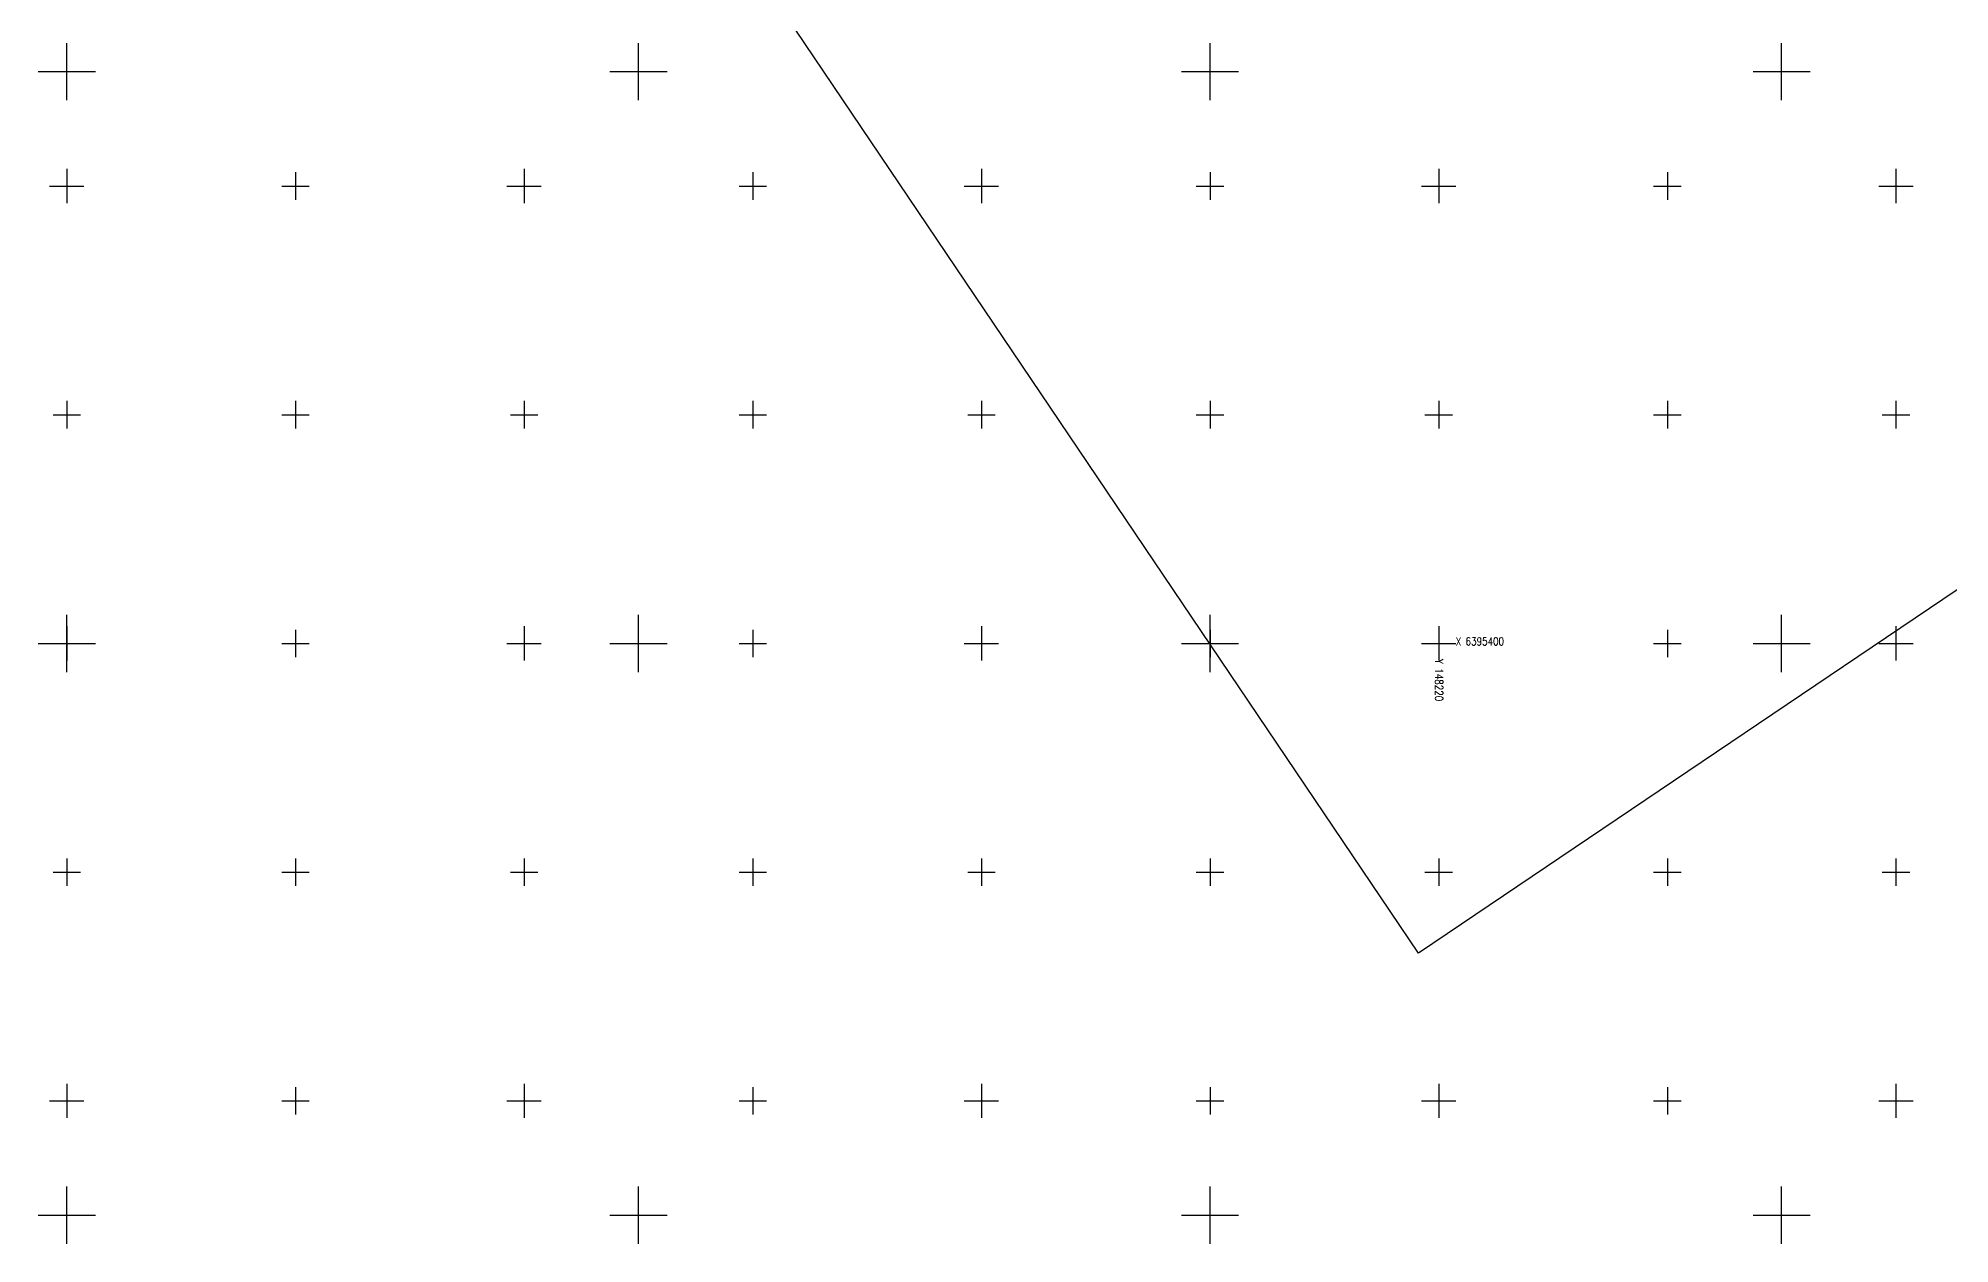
# Model space of a CAD drawing. Header units: metres. Extents: x 148098 to 148422, y 6395348 to 6395621.
# Drawn here: x 148097.5 to 148264.7, y 6395347.5 to 6395452.9 of the extents above; entities that cross this region are included whole.
import ezdxf

# ---------------------------------------------------------------- set-up
doc = ezdxf.new("R2010")
doc.units = ezdxf.units.M
for name, color, linetype in [('M-KRYSS-200', 1, 'Continuous'), ('M-KRYSS-400', 1, 'Continuous'), ('M-KRYSS-500', 1, 'Continuous')]:
    doc.layers.add(name, color=color, linetype=linetype)
doc.layers.add('M-RUTA-200', color=7, linetype='Continuous', plot=False)
doc.styles.add('SIMPLEX8', font='simplex.shx', dxfattribs={"width": 0.8})

msp = doc.modelspace()

# ---------------------------------------------------------------- linework, layer by layer
at = {"layer": 'M-KRYSS-200'}
for p, q in [((148098.8, 6395440), (148101.2, 6395440)), ((148098.8, 6395440), (148101.2, 6395440)), ((148100, 6395441.2), (148100, 6395438.8)), ((148100, 6395441.2), (148100, 6395438.8)), ((148118.8, 6395440), (148121.2, 6395440)), ((148120, 6395441.2), (148120, 6395438.8)), ((148138.8, 6395440), (148141.2, 6395440)), ((148138.8, 6395440), (148141.2, 6395440)), ((148140, 6395441.2), (148140, 6395438.8)), ((148140, 6395441.2), (148140, 6395438.8)), ((148158.8, 6395440), (148161.2, 6395440)), ((148160, 6395441.2), (148160, 6395438.8)), ((148178.8, 6395440), (148181.2, 6395440)), ((148180, 6395441.2), (148180, 6395438.8)), ((148198.8, 6395440), (148201.2, 6395440)), ((148200, 6395441.2), (148200, 6395438.8)), ((148218.8, 6395440), (148221.2, 6395440)), ((148220, 6395441.2), (148220, 6395438.8)), ((148238.8, 6395440), (148241.2, 6395440)), ((148240, 6395441.2), (148240, 6395438.8)), ((148258.8, 6395440), (148261.2, 6395440)), ((148260, 6395441.2), (148260, 6395438.8)), ((148098.8, 6395420), (148101.2, 6395420)), ((148100, 6395421.2), (148100, 6395418.8)), ((148118.8, 6395420), (148121.2, 6395420)), ((148120, 6395421.2), (148120, 6395418.8)), ((148138.8, 6395420), (148141.2, 6395420)), ((148140, 6395421.2), (148140, 6395418.8)), ((148158.8, 6395420), (148161.2, 6395420)), ((148160, 6395421.2), (148160, 6395418.8)), ((148178.8, 6395420), (148181.2, 6395420)), ((148180, 6395421.2), (148180, 6395418.8)), ((148198.8, 6395420), (148201.2, 6395420)), ((148200, 6395421.2), (148200, 6395418.8)), ((148218.8, 6395420), (148221.2, 6395420)), ((148220, 6395421.2), (148220, 6395418.8)), ((148238.8, 6395420), (148241.2, 6395420)), ((148240, 6395421.2), (148240, 6395418.8)), ((148258.8, 6395420), (148261.2, 6395420)), ((148260, 6395421.2), (148260, 6395418.8)), ((148098.8, 6395400), (148101.2, 6395400)), ((148100, 6395401.2), (148100, 6395398.8)), ((148118.8, 6395400), (148121.2, 6395400)), ((148120, 6395401.2), (148120, 6395398.8)), ((148138.8, 6395400), (148141.2, 6395400)), ((148140, 6395401.2), (148140, 6395398.8)), ((148158.8, 6395400), (148161.2, 6395400)), ((148160, 6395401.2), (148160, 6395398.8)), ((148178.8, 6395400), (148181.2, 6395400)), ((148180, 6395401.2), (148180, 6395398.8)), ((148198.8, 6395400), (148201.2, 6395400)), ((148200, 6395401.2), (148200, 6395398.8)), ((148218.8, 6395400), (148221.2, 6395400)), ((148220, 6395401.2), (148220, 6395398.8)), ((148238.8, 6395400), (148241.2, 6395400)), ((148240, 6395401.2), (148240, 6395398.8)), ((148258.8, 6395400), (148261.2, 6395400)), ((148260, 6395401.2), (148260, 6395398.8)), ((148098.8, 6395380), (148101.2, 6395380)), ((148100, 6395381.2), (148100, 6395378.8)), ((148118.8, 6395380), (148121.2, 6395380)), ((148120, 6395381.2), (148120, 6395378.8)), ((148138.8, 6395380), (148141.2, 6395380)), ((148140, 6395381.2), (148140, 6395378.8)), ((148158.8, 6395380), (148161.2, 6395380)), ((148160, 6395381.2), (148160, 6395378.8)), ((148178.8, 6395380), (148181.2, 6395380)), ((148180, 6395381.2), (148180, 6395378.8)), ((148198.8, 6395380), (148201.2, 6395380)), ((148200, 6395381.2), (148200, 6395378.8)), ((148218.8, 6395380), (148221.2, 6395380)), ((148220, 6395381.2), (148220, 6395378.8)), ((148238.8, 6395380), (148241.2, 6395380)), ((148240, 6395381.2), (148240, 6395378.8)), ((148258.8, 6395380), (148261.2, 6395380)), ((148260, 6395381.2), (148260, 6395378.8)), ((148100, 6395361.2), (148100, 6395358.8)), ((148120, 6395361.2), (148120, 6395358.8)), ((148140, 6395361.2), (148140, 6395358.8)), ((148160, 6395361.2), (148160, 6395358.8)), ((148180, 6395361.2), (148180, 6395358.8)), ((148200, 6395361.2), (148200, 6395358.8)), ((148220, 6395361.2), (148220, 6395358.8)), ((148240, 6395361.2), (148240, 6395358.8)), ((148260, 6395361.2), (148260, 6395358.8)), ((148098.8, 6395360), (148101.2, 6395360)), ((148118.8, 6395360), (148121.2, 6395360)), ((148138.8, 6395360), (148141.2, 6395360)), ((148158.8, 6395360), (148161.2, 6395360)), ((148178.8, 6395360), (148181.2, 6395360)), ((148198.8, 6395360), (148201.2, 6395360)), ((148218.8, 6395360), (148221.2, 6395360)), ((148238.8, 6395360), (148241.2, 6395360)), ((148258.8, 6395360), (148261.2, 6395360))]:
    msp.add_line(p, q, dxfattribs=at)
for p in [(148100, 6395440), (148100, 6395440), (148140, 6395440), (148140, 6395440), (148180, 6395440), (148200, 6395440), (148220, 6395440), (148240, 6395440), (148260, 6395440), (148100, 6395420), (148120, 6395420), (148140, 6395420), (148160, 6395420), (148180, 6395420), (148200, 6395420), (148220, 6395420), (148240, 6395420), (148260, 6395420), (148100, 6395400), (148120, 6395400), (148140, 6395400), (148160, 6395400), (148180, 6395400), (148220, 6395400), (148240, 6395400), (148260, 6395400), (148100, 6395380), (148120, 6395380), (148140, 6395380), (148160, 6395380), (148180, 6395380), (148200, 6395380), (148220, 6395380), (148240, 6395380), (148260, 6395380), (148100, 6395360), (148120, 6395360), (148140, 6395360), (148160, 6395360), (148180, 6395360), (148220, 6395360), (148240, 6395360), (148260, 6395360)]:
    msp.add_point(p, dxfattribs=at)
at = {"layer": 'M-KRYSS-400'}
for p, q in [((148100, 6395441.5), (148100, 6395438.5)), ((148140, 6395441.5), (148140, 6395438.5)), ((148180, 6395441.5), (148180, 6395438.5)), ((148220, 6395441.5), (148220, 6395438.5)), ((148260, 6395441.5), (148260, 6395438.5)), ((148098.5, 6395440), (148101.5, 6395440)), ((148138.5, 6395440), (148141.5, 6395440)), ((148178.5, 6395440), (148181.5, 6395440)), ((148218.5, 6395440), (148221.5, 6395440)), ((148258.5, 6395440), (148261.5, 6395440)), ((148100, 6395401.5), (148100, 6395398.5)), ((148140, 6395401.5), (148140, 6395398.5)), ((148180, 6395401.5), (148180, 6395398.5)), ((148220, 6395401.5), (148220, 6395398.5)), ((148260, 6395401.5), (148260, 6395398.5)), ((148098.5, 6395400), (148101.5, 6395400)), ((148138.5, 6395400), (148141.5, 6395400)), ((148178.5, 6395400), (148181.5, 6395400)), ((148218.5, 6395400), (148221.5, 6395400)), ((148258.5, 6395400), (148261.5, 6395400)), ((148100, 6395361.5), (148100, 6395358.5)), ((148140, 6395361.5), (148140, 6395358.5)), ((148180, 6395361.5), (148180, 6395358.5)), ((148220, 6395361.5), (148220, 6395358.5)), ((148260, 6395361.5), (148260, 6395358.5)), ((148098.5, 6395360), (148101.5, 6395360)), ((148138.5, 6395360), (148141.5, 6395360)), ((148178.5, 6395360), (148181.5, 6395360)), ((148218.5, 6395360), (148221.5, 6395360)), ((148258.5, 6395360), (148261.5, 6395360))]:
    msp.add_line(p, q, dxfattribs=at)
at = {"layer": 'M-KRYSS-500'}
for p, q in [((148100, 6395447.5), (148100, 6395452.5)), ((148150, 6395447.5), (148150, 6395452.5)), ((148200, 6395447.5), (148200, 6395452.5)), ((148250, 6395447.5), (148250, 6395452.5)), ((148097.5, 6395450), (148102.5, 6395450)), ((148147.5, 6395450), (148152.5, 6395450)), ((148197.5, 6395450), (148202.5, 6395450)), ((148247.5, 6395450), (148252.5, 6395450)), ((148100, 6395397.5), (148100, 6395402.5)), ((148150, 6395397.5), (148150, 6395402.5)), ((148200, 6395397.5), (148200, 6395402.5)), ((148250, 6395397.5), (148250, 6395402.5)), ((148097.5, 6395400), (148102.5, 6395400)), ((148147.5, 6395400), (148152.5, 6395400)), ((148197.5, 6395400), (148202.5, 6395400)), ((148247.5, 6395400), (148252.5, 6395400)), ((148100, 6395347.5), (148100, 6395352.5)), ((148150, 6395347.5), (148150, 6395352.5)), ((148200, 6395347.5), (148200, 6395352.5)), ((148250, 6395347.5), (148250, 6395352.5)), ((148097.5, 6395350), (148102.5, 6395350)), ((148147.5, 6395350), (148152.5, 6395350)), ((148197.5, 6395350), (148202.5, 6395350)), ((148247.5, 6395350), (148252.5, 6395350))]:
    msp.add_line(p, q, dxfattribs=at)
at = {"layer": 'M-RUTA-200'}
msp.add_lwpolyline([(148159.6, 6395459.85), (148257.59, 6395525.95), (148316.23, 6395439), (148218.24, 6395372.9)], close=True, dxfattribs=at)

# ---------------------------------------------------------------- texts
at = {"layer": 'M-KRYSS-200', "color": 3, "style": 'SIMPLEX8', "width": 0.8}
msp.add_text('X 6395400', height=0.7, dxfattribs=at).set_placement((148221.49, 6395399.83))
msp.add_text('Y 148220', height=0.7, rotation=270, dxfattribs=at).set_placement((148219.68, 6395398.64))

doc.saveas('drawing.dxf')
